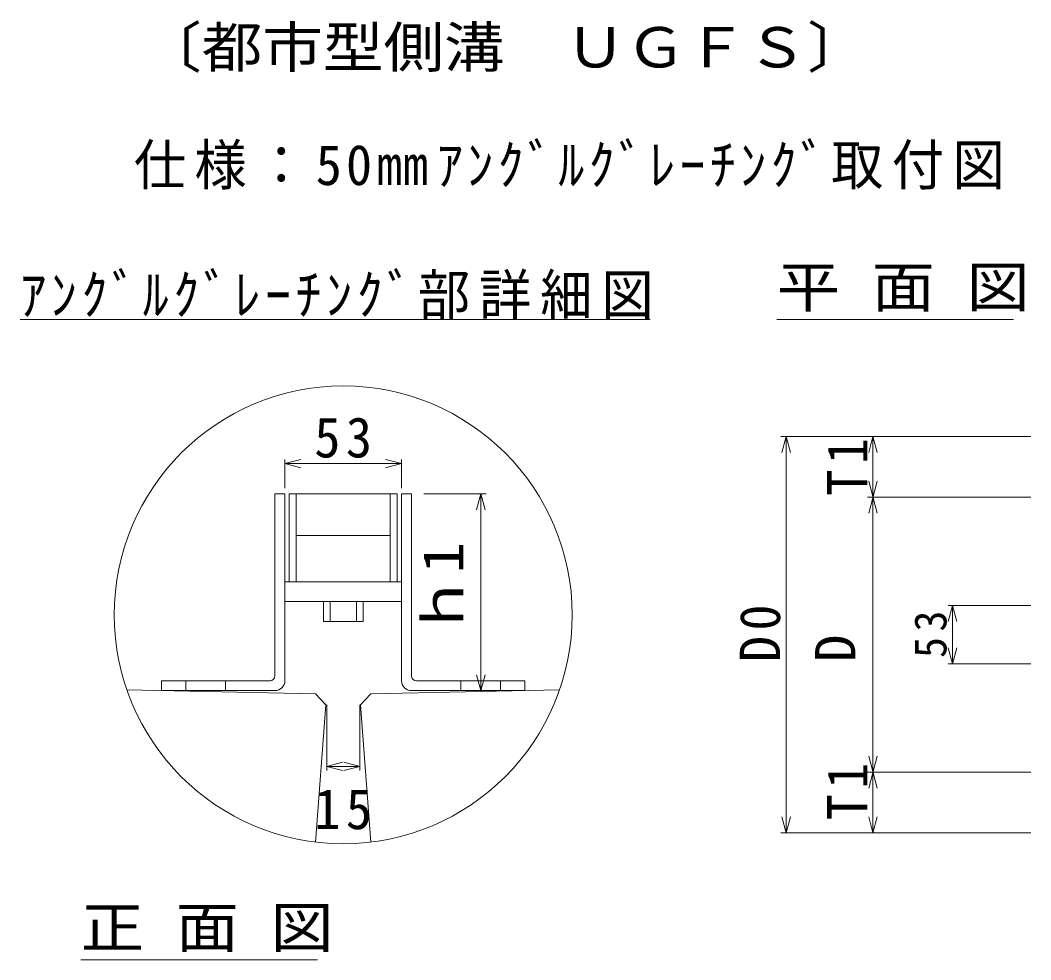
# Model space of a CAD drawing. Units: millimetres, scale not verified, with parts at other scales. Extents: x 530 to 3565, y 265 to 2737.
# Drawn here: x 530 to 1448, y 1883 to 2737 of the extents above; entities that cross this region are included whole.
import ezdxf
from ezdxf.enums import TextEntityAlignment as Align

# ---------------------------------------------------------------- set-up
doc = ezdxf.new("R2010")
doc.units = ezdxf.units.MM
doc.header["$LTSCALE"] = 10
doc.linetypes.add('USER1', pattern=[1.693334, 0.846667, -0.846667])
doc.layers.add('0_2', color=4, linetype='Continuous', lineweight=5)
doc.layers.add('1-E', color=7, linetype='Continuous', lineweight=9)
doc.styles.add('ＭＳ ゴシック', font='')
doc.styles.get('ＭＳ ゴシック').set_extended_font_data('MS Gothic')

msp = doc.modelspace()

# ---------------------------------------------------------------- linework, layer by layer
at = {"layer": '0_2'}
for p, q in [((1102.79, 2465), (530.29, 2465)), ((1432.7, 2465), (1217.7, 2465)), ((1448.49, 2358.48), (1221.3, 2358.48)), ((1222.42, 2343.99), (1226.3, 2358.48)), ((1226.3, 2358.48), (1226.3, 1998.48)), ((1226.3, 2358.48), (1230.19, 2343.99)), ((1301.24, 2343.99), (1305.12, 2358.48)), ((1309.01, 2343.99), (1305.12, 2358.48)), ((1305.12, 2358.48), (1305.12, 1998.48)), ((770.77, 2337.74), (770.77, 2311.57)), ((770.77, 2333.86), (785.26, 2337.74)), ((770.77, 2333.86), (876.77, 2333.86)), ((785.26, 2329.97), (770.77, 2333.86)), ((876.77, 2333.86), (862.28, 2337.74)), ((862.28, 2329.97), (876.77, 2333.86)), ((876.77, 2337.74), (876.77, 2311.57)), ((1301.24, 2288.99), (1309.01, 2317.97)), ((1301.24, 2317.97), (1309.01, 2288.99)), ((897.03, 2306.44), (953.77, 2306.44)), ((944.89, 2291.96), (948.77, 2306.44)), ((948.77, 2306.44), (948.77, 2127.54)), ((948.77, 2306.44), (952.66, 2291.96)), ((1448.49, 2303.48), (1300.12, 2303.48)), ((1448.49, 2204.98), (1373.52, 2204.98)), ((1373.52, 2190.49), (1377.4, 2204.98)), ((1377.4, 2204.98), (1377.4, 2151.98)), ((1377.4, 2204.98), (1381.28, 2190.49)), ((1373.52, 2166.47), (1377.4, 2151.98)), ((1377.4, 2151.98), (1381.28, 2166.47)), ((1373.52, 2151.98), (1448.49, 2151.98)), ((944.89, 2142.03), (948.77, 2127.54)), ((948.77, 2127.54), (952.66, 2142.03)), ((808.77, 2054.86), (808.77, 2114.57)), ((838.77, 2114.57), (838.77, 2054.86)), ((1309.01, 2038.99), (1301.24, 2067.97)), ((1309.01, 2067.97), (1301.24, 2038.99)), ((823.26, 2062.63), (808.77, 2058.75)), ((808.77, 2058.75), (838.77, 2058.75)), ((823.26, 2054.86), (808.77, 2058.75)), ((838.77, 2058.75), (824.28, 2062.63)), ((838.77, 2058.75), (824.28, 2054.86)), ((1300.12, 2053.48), (1448.49, 2053.48)), ((1222.42, 2012.97), (1226.3, 1998.48)), ((1226.3, 1998.48), (1230.19, 2012.97)), ((1301.24, 2012.97), (1305.12, 1998.48)), ((1305.12, 1998.48), (1309.01, 2012.97)), ((1221.3, 1998.48), (1448.49, 1998.48)), ((800.29, 1882.95), (585.29, 1882.95))]:
    msp.add_line(p, q, dxfattribs=at)
at = {"layer": '0_2', "color": 3, "lineweight": 9}
for p, q in [((627.24, 2128.17), (798.73, 2124.74)), ((798.73, 2124.74), (807.97, 2114.57)), ((839.57, 2114.57), (848.82, 2124.74)), ((848.82, 2124.74), (1020.3, 2128.17)), ((807.97, 2114.57), (798.54, 1989.93)), ((849.01, 1989.93), (839.57, 2114.57))]:
    msp.add_line(p, q, dxfattribs=at)
at = {"layer": '0_2'}
msp.add_circle((823.77, 2196.44), 208.05, dxfattribs=at)
at = {"layer": '1-E'}
for p, q in [((761.77, 2141.04), (761.77, 2306.44)), ((761.77, 2306.44), (770.77, 2306.44)), ((770.77, 2306.44), (770.77, 2136.54)), ((872.77, 2306.44), (774.77, 2306.44)), ((774.77, 2306.44), (774.77, 2226.44)), ((781.17, 2226.44), (781.17, 2306.44)), ((866.37, 2306.44), (866.37, 2226.44)), ((872.77, 2226.44), (872.77, 2306.44)), ((885.77, 2306.44), (876.77, 2306.44)), ((876.77, 2306.44), (876.77, 2136.54)), ((885.77, 2141.04), (885.77, 2306.44)), ((781.17, 2268.44), (866.37, 2268.44)), ((770.77, 2226.44), (876.77, 2226.44)), ((876.77, 2208.44), (770.77, 2208.44)), ((805.77, 2190.44), (805.77, 2208.44)), ((811.77, 2208.44), (811.77, 2190.44)), ((835.77, 2190.44), (835.77, 2208.44)), ((841.77, 2208.44), (841.77, 2190.44)), ((841.77, 2190.44), (805.77, 2190.44)), ((757.27, 2136.54), (658.77, 2136.54)), ((658.77, 2136.54), (658.77, 2127.54)), ((988.77, 2136.54), (890.27, 2136.54)), ((988.77, 2127.54), (988.77, 2136.54)), ((658.77, 2127.54), (761.77, 2127.54)), ((885.77, 2127.54), (988.77, 2127.54))]:
    msp.add_line(p, q, dxfattribs=at)
at = {"layer": '1-E', "linetype": 'USER1'}
for p, q in [((680.77, 2127.54), (680.77, 2136.54)), ((716.77, 2136.54), (716.77, 2127.54)), ((930.77, 2136.54), (930.77, 2127.54)), ((966.77, 2127.54), (966.77, 2136.54))]:
    msp.add_line(p, q, dxfattribs=at)
at = {"layer": '1-E'}
for centre, radius, start, end in [((757.27, 2141.04), 4.5, 270, 0), ((890.27, 2141.04), 4.5, 180, 270), ((761.77, 2136.54), 9, 270, 0), ((885.77, 2136.54), 9, 180, 270)]:
    msp.add_arc(centre, radius, start, end, dxfattribs=at)

# ---------------------------------------------------------------- texts
at = {"layer": '0_2', "color": 3, "style": 'ＭＳ ゴシック'}
for s, width, p in [('〔都市型側溝\u3000ＵＧＦＳ〕', 1.1, (640.29, 2682.95)), ('平 面 図', 1.15, (1217.7, 2465)), ('正 面 図', 1.15, (585.29, 1882.95))]:
    msp.add_text(s, height=36.66, dxfattribs=dict(at, width=width)).set_placement(p, align=Align.BOTTOM_LEFT)
at = {"layer": '0_2', "color": 3, "style": 'ＭＳ ゴシック', "width": 1.15}
msp.add_text('ｈ1', height=36.66, rotation=90, dxfattribs=at).set_placement((943.77, 2176.49), align=Align.BOTTOM_LEFT)
at = {"layer": '0_2', "color": 3, "style": 'ＭＳ ゴシック'}
msp.add_text('D', height=36.66, rotation=90, dxfattribs=at).set_placement((1300.12, 2153.48), align=Align.BOTTOM_LEFT)
at = {"layer": '0_2', "color": 3, "char_height": 36.66, "attachment_point": 7, "style": 'ＭＳ ゴシック'}
for s, insert in [('\\T1.16;\\W0.95;仕様：50㎜ｱﾝｸﾞﾙｸﾞﾚｰﾁﾝｸﾞ取付図', (633.49, 2582.95)), ('\\T1.17;\\W0.95;ｱﾝｸﾞﾙｸﾞﾚｰﾁﾝｸﾞ部詳細図', (530.29, 2465)), ('\\T1.21;\\W0.95;53', (797.52, 2338.86)), ('\\T1.21;\\W0.95;15', (797.52, 2001.09))]:
    msp.add_mtext(s, dxfattribs=dict(at, insert=insert))
at = {"layer": '0_2', "color": 3, "char_height": 36.66, "attachment_point": 7, "rotation": 90, "style": 'ＭＳ ゴシック'}
for s, insert in [('\\T1.21;\\W0.95;T1', (1300.12, 2304.73)), ('\\T1.21;\\W0.95;D0', (1221.3, 2153.48)), ('\\T1.21;\\W0.95;T1', (1300.12, 2009.73))]:
    msp.add_mtext(s, dxfattribs=dict(at, insert=insert))
at = {"layer": '0_2', "color": 7, "insert": (1372.4, 2157.23), "char_height": 29.33, "attachment_point": 7, "rotation": 90, "style": 'ＭＳ ゴシック'}
msp.add_mtext('\\T1.27;\\W0.95;53', dxfattribs=at)

doc.saveas('drawing.dxf')
